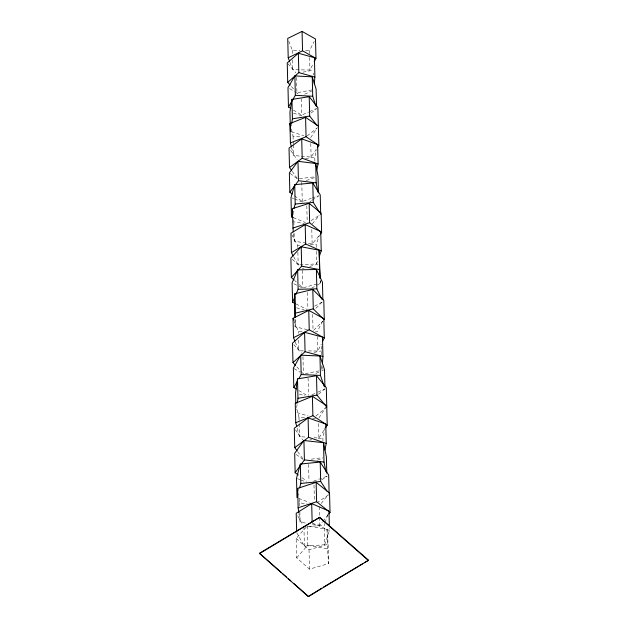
<?xml version="1.0" encoding="UTF-8"?>
<svg xmlns="http://www.w3.org/2000/svg" width="628" height="628" viewBox="0 0 628 628"><rect width="100%" height="100%" fill="white"/><g stroke="black" fill="none" stroke-linecap="round" stroke-linejoin="round"><path stroke-width="0.47" stroke-dasharray="3.14 2.35" d="M307.398 329.629L295.136 326.819L295.223 319.024M321.536 354.781L321.858 345.369M322.195 366.603L321.921 370.292L321.803 365.449M296.667 407.643L297.185 403.906M291.29 126.032L291.573 124.226M322.965 441.068L322.894 438.163L325.006 427.794M314.864 161.231L314.769 157.353L316.402 150.053M296.683 532.662L304.399 546.132L324.66 544.79L324.181 525.393L324.786 523.603M325.084 522.708L328.083 513.767M324.66 544.79L329.457 530.479L329.41 528.54M316.214 247.416L316.143 244.512L319.526 235.005M293.684 256.726L298.198 264.938L316.622 263.901L317.846 260.447M322.517 321.23L317.368 331.631L315.468 331.615M308.332 350.926L317.839 351.028L321.269 344.089M309.533 53.561L309.463 50.656L314.204 41.479M289.963 62.368L292.781 69.692L309.934 70.046L313.38 63.373M318.953 417.903L326.215 406.599M314.047 437.724L318.906 438.109L325.131 428.414M310.64 137.665L317.344 127.594M301.346 156.199L311.111 157.063L316.269 149.315M321.159 503.491L328.35 494.542M312.328 524.027L319.833 525.126L322.227 522.143M322.831 521.397L328.224 514.677M312.265 223.913L319.377 215.341M293.433 233.702L294.312 241.223L312.147 244.025L319.26 235.453M296.62 557.821L307.759 545.3L307.288 525.911L327.047 529.498L328.122 544.233L328.593 563.63L309.502 569.149L296.62 557.821L296.149 538.424L306.668 526.602M315.876 308.262L322.478 301.738M313.71 330.273L322.949 321.128M318.396 394.219L324.872 388.905M315.986 415.979L325.343 408.302M311.174 112.993L316.379 108.832M307.186 135.946L316.857 128.23M321.724 479.823L327.125 476.126M316.802 502.91L328.373 494.997M309.934 201.753L311.512 200.701M312.304 200.167L318.647 195.952M311.198 220.616L319.118 215.341M311.614 288.181L315.782 285.881M316.614 285.418L320.775 283.11M314.589 306.189L322.918 301.581M315.845 373.464L321.041 371.101M321.905 370.701L323.64 369.916M311.99 394.831L317.179 392.461M318.051 392.068L324.974 388.913M304.643 94.176L311.7 91.06M293.378 110.033L301.589 115.128L308.646 112.012M309.533 111.619L316.591 108.503M317.485 460.159L322.831 458.181M313.498 481.189L326.874 476.267L326.293 473.434M306.299 180.55L314.432 177.653M294.493 195.74L302.249 201.549L311.292 198.33M312.195 198.008L318.522 195.755M296.149 538.424L309.023 549.751L328.122 544.233M302.374 268.47L304.211 267.968M309.722 266.437L317.988 264.145M299.25 284.61L302.845 287.867L320.304 283.024L320.233 280.119M314.031 352.41L321.442 350.903M305.247 373.699L320.994 370.481M302.979 72.165L313.239 70.179M311.849 89.937L296.918 92.818L296.542 77.307M309.918 439.898L311.771 439.655M318.263 438.784L322.894 438.163M311.323 459.17L322.447 457.679M305.467 158.507L314.769 157.353M299.43 178.705L315.248 176.751M307.783 526.484L324.181 525.393M291.855 234.872L297.719 245.548L300.631 245.383M310.326 244.834L316.143 244.512M294.446 321.803L298.347 331.435L302.147 331.474M295.27 342.072L298.818 350.824L303.575 350.879M288.794 41.142L292.303 50.295L299.933 50.452M305.648 50.57L309.463 50.656M296.754 408.891L298.983 417.204L304.816 417.651M312.603 418.256L315.515 418.484M297.225 428.288L299.454 436.593L307.241 437.198M291.274 128.936L293.064 136.119L301.848 136.888M291.525 147.431L293.535 155.508L300.372 156.113M299.124 498.993L299.65 502.847L307.163 503.946M298.936 513.563L300.129 522.245L306.692 523.202M293.621 219.949L293.841 221.825L304.164 223.45M307.759 545.3L327.518 548.888L328.593 563.63M296.549 307.861L304.093 309.588M299.297 394.062L304.918 395.781M296.958 412.596L308.207 416.034M293.512 113.189L303.3 116.298M291.321 131.739L303.771 135.695M297.382 478.63L300.003 479.651M300.883 479.996L306.134 482.037M298.732 498.365L309.235 502.455M291.871 197.875L293.621 198.574M294.501 198.927L302.382 202.098M293.221 217.618L305.483 222.548M312.171 522.983L329.457 530.479M293.826 283.723L298.08 285.842M298.936 286.258L302.343 287.954M296 303.968L307.076 309.455M294.163 368.644L299.878 372.09M298.716 390.498L306.888 395.428M289.626 88.603L294.548 91.657M295.372 92.167L298.653 94.208M296.228 454.452L303.167 459.508M302.099 477.775L306.731 481.15M290.144 173.438L297.9 179.247M292.303 259.356L300.215 266.523M294.94 280.708L296.377 282.003M293.802 344.623L301.613 353.242M296.879 366.885L300.137 370.481M300.788 371.203L302.743 373.354M287.86 63.64L295.835 72.722M291.4 86.531L294.469 90.024M295.419 429.811L302.861 439.985M297.609 451.556L302.759 458.597M290.638 150.398L297.091 159.543M292.193 171.311L297.57 178.933M297.656 515.792L302.963 525.055M320.147 280.151L320.304 283.024M327.047 529.498L327.518 548.888M313.309 73.091L313.356 75.03M316.308 251.294L316.622 263.901M317.485 336.482L317.839 351.028M309.628 57.438L309.934 70.046M318.553 423.562L318.906 438.109M310.781 143.482L311.111 157.063M319.377 506.702L319.621 516.397M319.644 517.37L319.833 525.126M311.794 229.479L312.147 244.025M312.65 314.44L313.05 330.925M314.016 485.106L314.392 500.618M306.809 205.803L307.21 222.288M307.5 292.428L307.901 308.913M308.073 377.985L308.497 395.444M301.189 98.643L301.589 115.128M301.778 182.159L302.249 201.549M308.591 464.414L309 480.891M302.421 270.417L302.845 287.867M309.023 549.751L309.502 569.149M302.963 356.618L303.395 374.076M297.719 245.548L297.766 247.487M297.892 252.33L298.198 264.938M292.303 50.295L292.397 54.173M292.538 59.99L292.781 69.692M303.928 526.743L304.399 546.132M298.347 331.435L298.394 333.374M298.559 340.156L298.818 350.824M293.064 136.119L293.252 143.875M293.276 144.848L293.535 155.508M298.983 417.204L299.124 423.021M299.148 423.986L299.454 436.593M293.841 221.825L293.935 225.711M294.124 233.467L294.312 241.223M299.65 502.847L299.721 505.76M299.862 511.577L300.129 522.245M294.948 319.063L295.136 326.819"/><path stroke-width="0.94" d="M312.815 289.469L313.286 308.858L324.276 319.825L323.797 300.427L312.815 289.469L294.807 293.786L294.901 317.124M295.239 317.077L294.807 293.786M322.399 363.84L322.949 356.461L322.478 337.071L304.588 332.298L292.499 343.178L292.978 362.576L295.576 365.449M314.259 83.814L314.895 77.087L314.416 57.698L298.347 53.223L287.247 62.941L287.718 82.339L290.175 85.133M325.657 427.613L327.212 425.187L326.309 387.727L316.504 375.709L297.491 378.912L295.545 392.916L295.804 403.576M297.311 402.972L297.962 398.309L297.491 378.912M317.305 147.768L318.851 145.437L317.87 107.647L309.212 96.681L291.957 99.412L289.955 112.059L290.426 131.456M291.722 123.323L292.436 118.802L291.957 99.412M324.904 450.017L326.246 443.415L325.775 424.026L308.089 417.903L294.281 428.249L294.752 447.638L297.044 450.771M316.873 169.442L318.098 163.971L317.627 144.573L301.715 138.859L289.029 148.106L289.5 167.503L291.651 170.549M329.119 493.498L328.672 475.074L320.209 462.067L300.333 464.053L296.502 478.293L296.973 497.69L297.931 494.126M299.611 487.901L300.804 483.45L300.333 464.053M320.704 214.289L320.233 194.9L312.791 183.015L294.72 184.632L291 197.522L291.471 216.911L293.221 217.618M291.471 216.911L293.064 211.393M293.865 208.629L295.199 204.029L294.72 184.632M319.385 256.13L321.23 250.949L320.759 231.551L305.184 224.581L290.952 233.224L291.423 252.621L293.229 255.902M322.871 299.642L322.447 282.192L316.379 269.459L297.641 269.883L292.122 282.883L292.593 302.272L295.152 303.544M292.593 302.272L294.799 297.075M295.906 294.477L298.112 289.28L297.641 269.883M322.556 341.491L324.276 338.021L323.805 318.632L308.756 310.389L293.025 318.302L293.504 337.699L294.917 341.2M314.243 61.701L315.97 58.365L315.499 38.975L302.068 31.4L287.734 38.394L288.213 57.792L289.618 61.45M324.927 386.974L324.503 369.515L319.966 356.021L300.71 355.173L293.347 368.149L293.818 387.539L296.267 389.022M293.818 387.539L297.499 381.055M298.881 378.621L301.181 374.563L300.71 355.173M316.543 106.564L316.112 89.105L312.249 76.859L294.87 75.917L287.985 87.582L288.456 106.98L290.921 108.503M288.456 106.98L295.341 95.315L294.87 75.917M326.772 472.389L326.395 456.87L323.522 442.701L303.928 440.511L294.681 453.33L295.152 472.719L298.245 474.972M295.152 472.719L304.399 459.9L303.928 440.511M318.451 192.851L318.051 176.366L315.703 163.484L297.97 161.317L289.367 172.857L289.838 192.254L292.169 193.997M289.838 192.254L298.449 180.715L297.97 161.317M328.821 513.932L330.022 512.44L329.551 493.043L316.143 482.32L297.664 488.38L298.135 507.777L298.802 512.597M320.437 234.024L321.622 232.596L321.151 213.198L309.172 203.339L292.295 208.669L293.205 231.826M320.186 278.18L319.11 250.219L301.212 246.773L290.866 258.053L291.345 277.45L294.218 280.057M291.345 277.45L301.691 266.17L301.212 246.773M292.978 362.576L305.067 351.688L304.588 332.298M287.718 82.339L298.826 72.612L298.347 53.223M294.752 447.638L308.56 437.292L308.089 417.903M289.5 167.503L302.186 158.256L301.715 138.859M329.339 525.636L328.986 511.09L311.692 503.593L296.212 513.264L296.659 531.688M291.423 252.621L305.663 243.97L321.23 250.949M259.45 553.268L319.715 517.315L368.542 560.255L308.285 596.6L259.45 553.268L281.313 572.493M259.458 553.66L319.715 517.315M308.285 596.6L321.662 588.216M323.341 587.219L362.678 563.748M364.35 562.751L368.542 560.255M293.504 337.699L309.235 329.786L324.276 338.021M288.213 57.792L302.547 50.797L315.97 58.365M326.733 405.798L312.414 396.299L295.262 403.349L295.733 422.746L296.73 426.436M295.733 422.746L312.885 415.697L327.212 425.187M291.306 146.528L290.411 142.941L289.94 123.543L305.585 117.318L318.38 126.047M290.411 142.941L306.056 136.716L318.851 145.437M298.135 507.777L316.614 501.717L330.022 512.44M292.766 228.066L309.643 222.736L321.622 232.596M295.286 313.184L313.286 308.858M297.962 398.309L316.975 395.098L326.78 407.117M292.436 118.802L309.683 116.078L317.187 125.576M300.804 483.45L320.688 481.456L327.031 491.214M295.199 204.029L313.262 202.404L319.715 212.704M298.112 289.28L316.85 288.849L321.709 299.038M301.181 374.563L320.437 375.411L324.072 386.212M295.341 95.315L312.728 96.257L315.758 105.881M304.399 459.9L324.001 462.09L325.916 471.542M298.449 180.715L316.174 182.881L317.854 192.082M301.691 266.17L319.589 269.616L320.045 278.235M305.067 351.688L322.949 356.461M298.826 72.612L314.895 77.087M308.56 437.292L326.246 443.415M302.186 158.256L318.098 163.971M319.731 517.707L368.55 560.647M282.773 573.772L286.415 576.983M288.597 578.898L290.788 580.822M293.7 583.388L308.269 596.207M293.025 318.302L293.739 320.052M289.94 123.543L290.387 125.341M297.664 488.38L297.931 490.311M292.405 209.611L292.954 214.313M319.11 250.219L319.589 269.616M323.522 442.701L324.001 462.09M315.703 163.484L316.174 182.881M319.966 356.021L320.437 375.411M312.249 76.859L312.728 96.257M316.379 269.459L316.85 288.849M320.209 462.067L320.688 481.456M312.791 183.015L313.262 202.404M316.504 375.709L316.975 395.098M309.212 96.681L309.683 116.078M316.143 482.32L316.614 501.717M309.172 203.339L309.643 222.736M305.585 117.318L306.056 136.716M312.414 396.299L312.885 415.697M302.068 31.4L302.547 50.797M308.756 310.389L309.235 329.786M305.184 224.581L305.663 243.97M311.692 503.593L312.147 522.017"/></g></svg>
